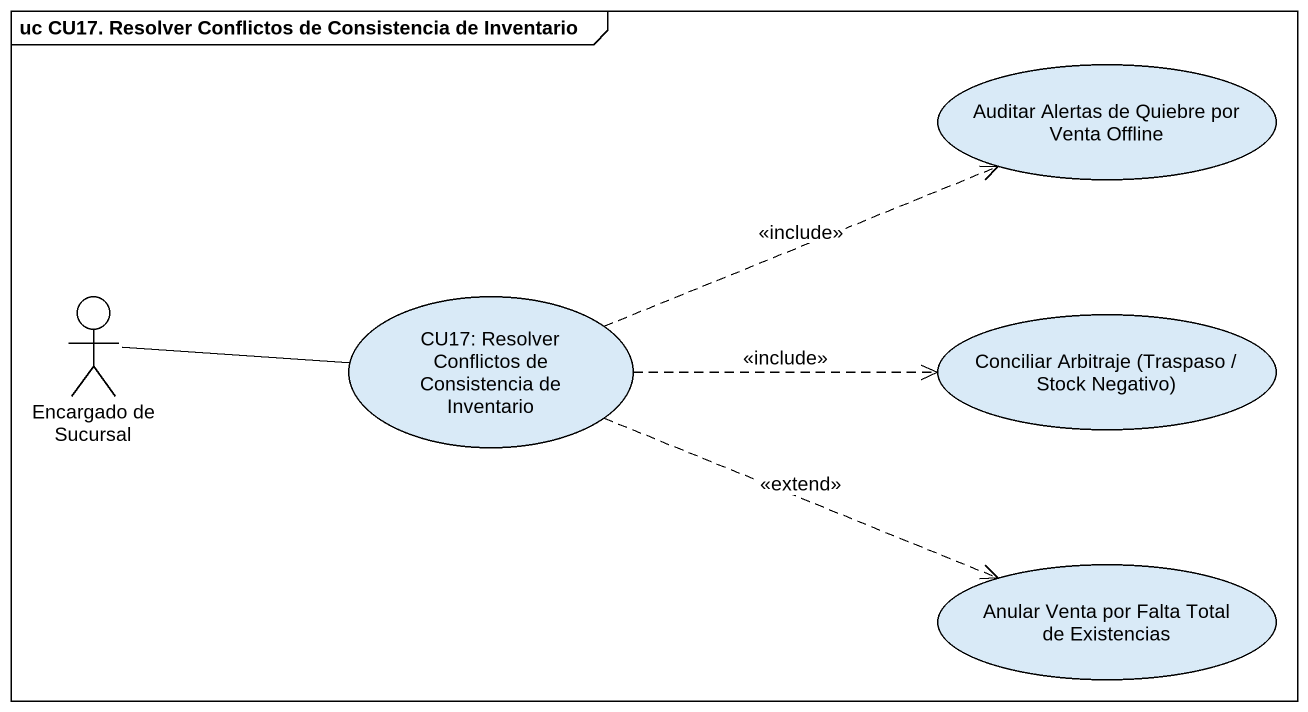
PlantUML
@startuml
mainframe uc CU17. Resolver Conflictos de Consistencia de Inventario
usecase "Auditar Alertas de Quiebre por Venta Offline" as Auditar_Alertas_de_Quiebre
actor "Encargado de Sucursal" as Encargado_de_Sucursal
usecase "CU17: Resolver Conflictos de Consistencia de Inventario" as CU17_Resolver_Conflictos_de
usecase "Conciliar Arbitraje (Traspaso / Stock Negativo)" as Conciliar_Arbitraje
usecase "Anular Venta por Falta Total de Existencias" as Anular_Venta_por_Falta
Encargado_de_Sucursal -right- CU17_Resolver_Conflictos_de
CU17_Resolver_Conflictos_de .right.> Auditar_Alertas_de_Quiebre : <<include>>
CU17_Resolver_Conflictos_de .right.> Conciliar_Arbitraje : <<include>>
CU17_Resolver_Conflictos_de .right.> Anular_Venta_por_Falta : <<extend>>
@enduml
